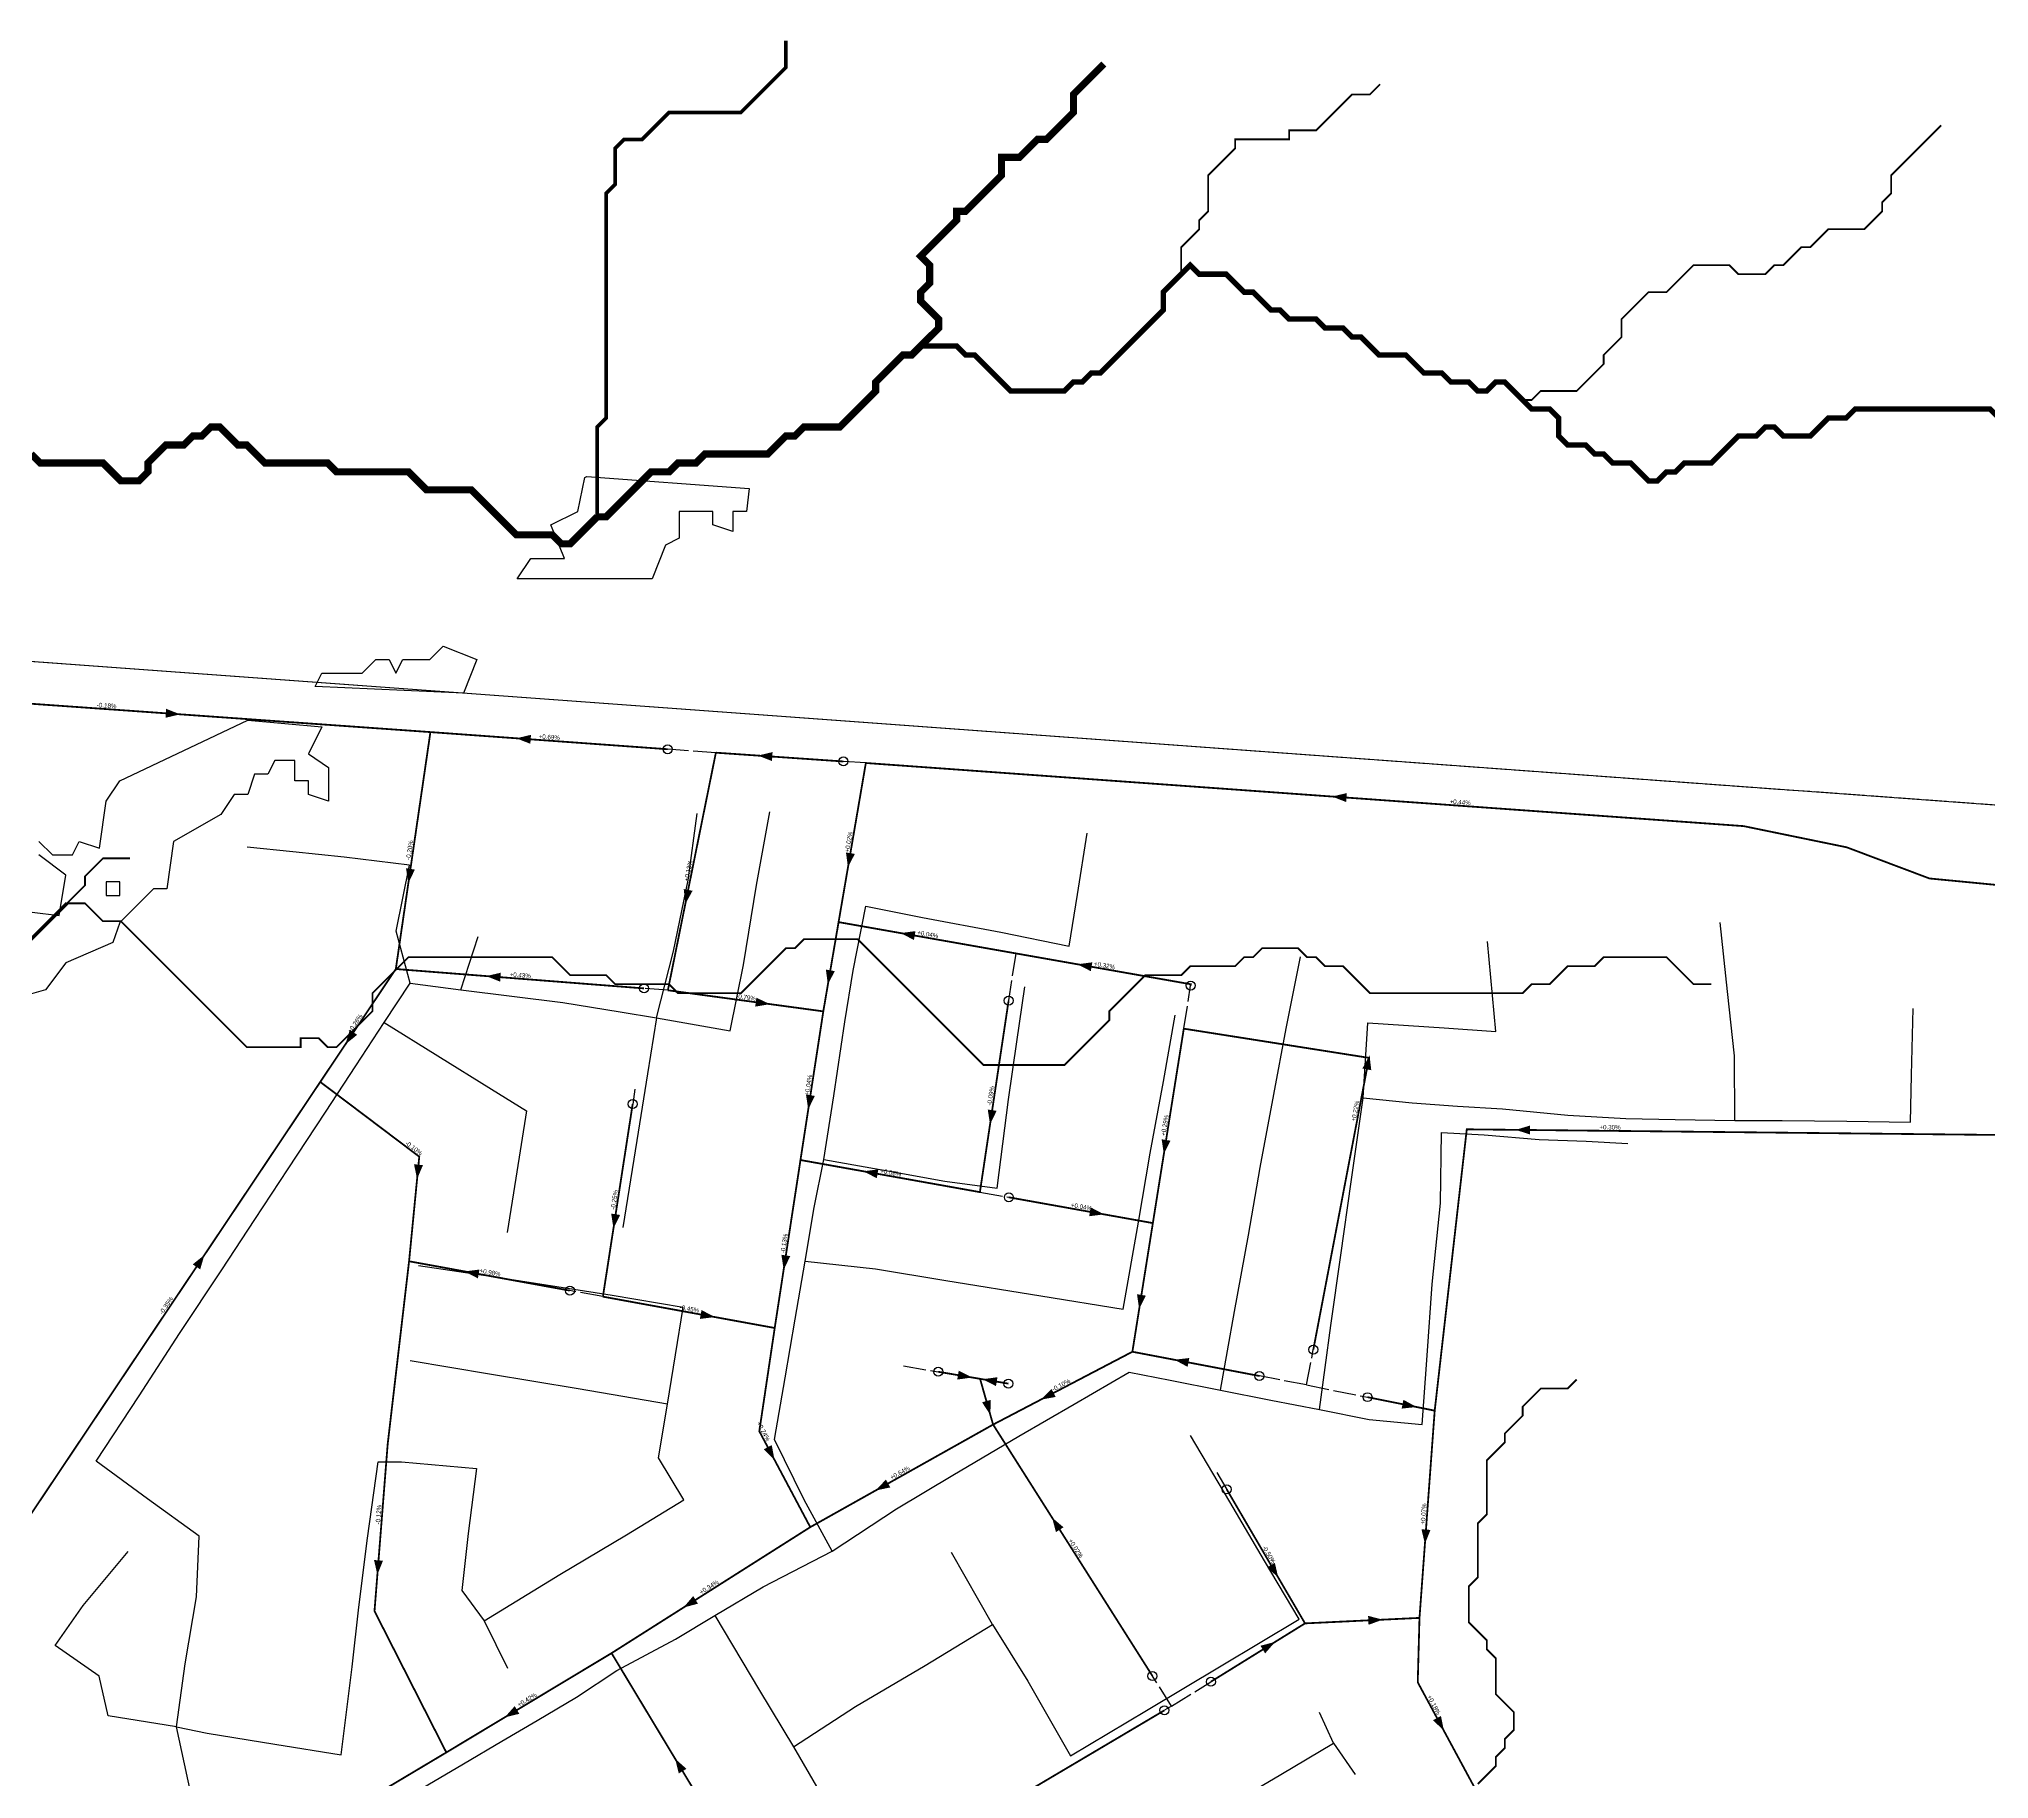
# Model space of a CAD drawing. Header units: metres. Extents: x 442821 to 452274, y 2561971 to 2571293.
# Drawn here: x 446015 to 446883, y 2567151 to 2567925 of the extents above; entities that cross this region are included whole.
import ezdxf
from ezdxf.enums import TextEntityAlignment as Align

# ---------------------------------------------------------------- set-up
doc = ezdxf.new("R2010")
doc.units = ezdxf.units.M
doc.header["$LTSCALE"] = 8
doc.linetypes.add('DASHDOT', pattern=[3.556, 2.54, -0.508, 0, -0.508])
doc.linetypes.add('DASHED', pattern=[1.524, 1.27, -0.254])
for name, color, linetype in [('A_ARROWS', 7, 'Continuous'), ('A_BUILT_2006', 252, 'Continuous'), ('A_CATCHMENTS', 7, 'Continuous'), ('A_ENVELOPE', 3, 'Continuous'), ('A_GRADIENT', 8, 'Continuous'), ('A_HEAD_GAP', 8, 'Continuous'), ('A_HEADS', 8, 'Continuous'), ('A_STREAMS', 5, 'Continuous'), ('A_WADI', 4, 'Continuous')]:
    doc.layers.add(name, color=color, linetype=linetype)

msp = doc.modelspace()

# ---------------------------------------------------------------- linework, layer by layer
at = {"layer": 'A_ARROWS', "color": 2}
for points in [[(446077.72, 2567624.64), (446071.19, 2567623.1), (446071.47, 2567627.09)], [(446227.37, 2567613.97), (446233.9, 2567615.51), (446233.61, 2567611.52)], [(446334.94, 2567606.27), (446341.46, 2567607.83), (446341.19, 2567603.84)], [(446590.57, 2567588.04), (446597.1, 2567589.57), (446596.81, 2567585.58)], [(446179.3, 2567549.48), (446178.25, 2567556.1), (446182.21, 2567555.52)], [(446375.02, 2567556.52), (446374.13, 2567563.16), (446378.08, 2567562.49)], [(446302.6, 2567540.17), (446301.91, 2567546.84), (446305.83, 2567546.05)], [(446398.44, 2567527.25), (446405.09, 2567528.11), (446404.4, 2567524.17)], [(446477.18, 2567513.36), (446483.83, 2567514.22), (446483.13, 2567510.28)], [(446213.95, 2567508.1), (446220.48, 2567509.59), (446220.17, 2567505.6)], [(446366.08, 2567504.34), (446365.19, 2567510.98), (446369.14, 2567510.31)], [(446340.32, 2567495.61), (446333.71, 2567494.49), (446334.25, 2567498.45)], [(446151.31, 2567477.75), (446153.21, 2567484.18), (446156.53, 2567481.96)], [(446607.23, 2567472.85), (446608, 2567466.19), (446604.07, 2567466.94)], [(446357.34, 2567448.72), (446356.33, 2567455.35), (446360.28, 2567454.74)], [(446438.28, 2567442.05), (446437.25, 2567448.68), (446441.2, 2567448.09)], [(446515.64, 2567428.8), (446514.68, 2567435.43), (446518.63, 2567434.8)], [(446672.31, 2567439.64), (446678.74, 2567441.57), (446678.69, 2567437.57)], [(446183.19, 2567417.76), (446181.82, 2567424.32), (446185.81, 2567423.93)], [(446381.9, 2567421.19), (446388.55, 2567422.03), (446387.84, 2567418.09)], [(446270.61, 2567395.72), (446269.61, 2567402.35), (446273.57, 2567401.74)], [(446489.05, 2567402.01), (446482.4, 2567401.17), (446483.1, 2567405.11)], [(446088.52, 2567383.94), (446086.62, 2567377.51), (446083.3, 2567379.73)], [(446346.39, 2567377.38), (446345.39, 2567384.01), (446349.34, 2567383.4)], [(446204.32, 2567376.61), (446210.97, 2567377.43), (446210.26, 2567373.5)], [(446504.67, 2567359.8), (446503.7, 2567366.44), (446507.65, 2567365.81)], [(446315.75, 2567356.28), (446309.1, 2567355.46), (446309.81, 2567359.4)], [(446430.32, 2567329.37), (446423.68, 2567328.46), (446424.34, 2567332.41)], [(446520.33, 2567337.28), (446526.99, 2567338.04), (446526.24, 2567334.12)], [(446434.94, 2567328.59), (446441.58, 2567329.5), (446440.92, 2567325.55)], [(446460.9, 2567319.53), (446465.64, 2567324.27), (446467.5, 2567320.72)], [(446438.41, 2567312.71), (446434.73, 2567318.32), (446438.58, 2567319.41)], [(446628.2, 2567316.24), (446621.53, 2567315.53), (446622.31, 2567319.45)], [(446342.32, 2567292.71), (446337.55, 2567297.42), (446341.08, 2567299.3)], [(446387.31, 2567279.05), (446391.91, 2567283.93), (446393.87, 2567280.44)], [(446465.88, 2567267.01), (446470.99, 2567262.68), (446467.62, 2567260.54)], [(446631.89, 2567255.26), (446630.36, 2567261.79), (446634.35, 2567261.5)], [(446165.51, 2567241.58), (446164.02, 2567248.12), (446168.01, 2567247.8)], [(446566.58, 2567240.31), (446561.63, 2567244.83), (446565.08, 2567246.85)], [(446301.77, 2567226.94), (446306.11, 2567232.06), (446308.25, 2567228.68)], [(446613.08, 2567221.56), (446606.79, 2567219.25), (446606.59, 2567223.25)], [(446565.15, 2567211.62), (446560.76, 2567206.55), (446558.66, 2567209.95)], [(446222.2, 2567178.06), (446226.65, 2567183.07), (446228.71, 2567179.64)], [(446640.32, 2567172.11), (446635.52, 2567176.79), (446639.04, 2567178.69)], [(446298.1, 2567159.6), (446303.11, 2567155.15), (446299.69, 2567153.08)]]:
    msp.add_solid(points, dxfattribs=at)
at = {"layer": 'A_BUILT_2006', "color": 252}
for points in [[(446303.89, 2567550.79), (446307.87, 2567580.55)], [(446334.23, 2567548.63), (446340.29, 2567581.19)], [(446127.89, 2567563.4), (446107.52, 2567565.5)], [(446477.25, 2567544.39), (446481.57, 2567571.67)], [(446150.78, 2567561.05), (446127.89, 2567563.4)], [(446179.85, 2567557.5), (446150.78, 2567561.05)], [(446173.85, 2567528.16), (446179.85, 2567557.5)], [(446297.39, 2567519.23), (446303.89, 2567550.79)], [(446328.51, 2567513.15), (446334.23, 2567548.63)], [(446377.36, 2567510.59), (446382.93, 2567539.26)], [(446382.93, 2567539.26), (446408.24, 2567534.12)], [(446473.47, 2567521.49), (446477.25, 2567544.39)], [(446408.24, 2567534.12), (446443.04, 2567527.61)], [(446766.63, 2567501.26), (446763.31, 2567531.95)], [(446180.08, 2567504.99), (446173.85, 2567528.16)], [(446202.62, 2567502.04), (446210.43, 2567525.74)], [(446443.04, 2567527.61), (446473.47, 2567521.49)], [(446663.48, 2567483.44), (446659.7, 2567523.49)], [(446289.78, 2567489.44), (446297.39, 2567519.23)], [(446322.57, 2567483.77), (446328.51, 2567513.15)], [(446570.13, 2567484.8), (446576.46, 2567516.63)], [(446168.57, 2567487.46), (446180.08, 2567504.99)], [(446180.08, 2567504.99), (446202.62, 2567502.04)], [(446373.58, 2567487.68), (446377.36, 2567510.59)], [(446202.62, 2567502.04), (446248.07, 2567496.39)], [(446248.07, 2567496.39), (446273.59, 2567492.25)], [(446450.19, 2567478.84), (446453.78, 2567503.34)], [(446769.74, 2567472.59), (446766.63, 2567501.26)], [(446155.89, 2567468.14), (446168.57, 2567487.46)], [(446168.57, 2567487.46), (446192.46, 2567472.6)], [(446273.59, 2567492.25), (446289.78, 2567489.44)], [(446289.78, 2567489.44), (446285.8, 2567464.56)], [(446289.78, 2567489.44), (446322.57, 2567483.77)], [(446368.67, 2567454.73), (446373.58, 2567487.68)], [(446515.46, 2567461.14), (446520.68, 2567490.7)], [(446604.36, 2567453.84), (446606.43, 2567487.34)], [(446606.43, 2567487.34), (446640.47, 2567485.01)], [(446848.54, 2567463.99), (446849.31, 2567493.67)], [(446446.42, 2567453.16), (446450.19, 2567478.84)], [(446564.69, 2567455.34), (446570.13, 2567484.8)], [(446640.47, 2567485.01), (446663.48, 2567483.44)], [(446192.46, 2567472.6), (446216.36, 2567457.75)], [(446769.82, 2567443.84), (446769.74, 2567472.59)], [(446142.37, 2567447.56), (446155.89, 2567468.14)], [(446285.8, 2567464.56), (446281.05, 2567434.9)], [(446509.53, 2567429.28), (446515.46, 2567461.14)], [(446848, 2567443.13), (446848.54, 2567463.99)], [(446216.36, 2567457.75), (446231.96, 2567448.05)], [(446364.33, 2567426.41), (446368.67, 2567454.73)], [(446441.47, 2567413.73), (446446.42, 2567453.16)], [(446558.61, 2567422.86), (446564.69, 2567455.34)], [(446599.12, 2567416.48), (446604.36, 2567453.84)], [(446604.36, 2567453.84), (446626.25, 2567451.64)], [(446626.25, 2567451.64), (446646.36, 2567450.17)], [(446125.81, 2567422.33), (446142.37, 2567447.56)], [(446231.96, 2567448.05), (446227.17, 2567418.12)], [(446646.36, 2567450.17), (446666.37, 2567448.94)], [(446666.37, 2567448.94), (446695.53, 2567446.23)], [(446695.53, 2567446.23), (446721.36, 2567444.72)], [(446721.36, 2567444.72), (446743.27, 2567444.29)], [(446743.27, 2567444.29), (446769.82, 2567443.84)], [(446769.82, 2567443.84), (446790.95, 2567443.76)], [(446790.95, 2567443.76), (446819.67, 2567443.44)], [(446819.67, 2567443.44), (446848, 2567443.13)], [(446281.05, 2567434.9), (446274.83, 2567396.09)], [(446638.89, 2567406.99), (446639.27, 2567438.5)], [(446639.27, 2567438.5), (446658.23, 2567437.36)], [(446658.23, 2567437.36), (446682.7, 2567435.41)], [(446682.7, 2567435.41), (446703.72, 2567434.65)], [(446703.72, 2567434.65), (446722.25, 2567433.57)], [(446359.98, 2567405.13), (446364.33, 2567426.41)], [(446364.33, 2567426.41), (446395.98, 2567420.79)], [(446504.44, 2567398.57), (446509.53, 2567429.28)], [(446110.94, 2567399.67), (446125.81, 2567422.33)], [(446227.17, 2567418.12), (446223.28, 2567393.89)], [(446395.98, 2567420.79), (446418.16, 2567416.86)], [(446418.16, 2567416.86), (446441.47, 2567413.73)], [(446553.41, 2567392.69), (446558.61, 2567422.86)], [(446594.46, 2567383.91), (446599.12, 2567416.48)], [(446096.23, 2567377.26), (446110.94, 2567399.67)], [(446356.04, 2567381.22), (446359.98, 2567405.13)], [(446635.16, 2567370.99), (446638.89, 2567406.99)], [(446497.61, 2567359.83), (446504.44, 2567398.57)], [(446547.12, 2567358.83), (446553.41, 2567392.69)], [(446589.93, 2567352.48), (446594.46, 2567383.91)], [(446077.38, 2567348.98), (446096.23, 2567377.26)], [(446219.8, 2567373.79), (446183.87, 2567379.03)], [(446245.42, 2567369.73), (446219.8, 2567373.79)], [(446351.57, 2567355.29), (446356.04, 2567381.22)], [(446356.04, 2567381.22), (446387.26, 2567377.7)], [(446387.26, 2567377.7), (446418.59, 2567372.63)], [(446270.01, 2567365.95), (446245.42, 2567369.73)], [(446301.61, 2567360.49), (446270.01, 2567365.95)], [(446418.59, 2567372.63), (446460.84, 2567365.79)], [(446460.84, 2567365.79), (446497.61, 2567359.83)], [(446632.89, 2567339.1), (446635.16, 2567370.99)], [(446298.21, 2567339.42), (446301.61, 2567360.49)], [(446540.93, 2567323.69), (446547.12, 2567358.83)], [(446059.4, 2567321.17), (446077.38, 2567348.98)], [(446347.06, 2567329.19), (446351.57, 2567355.29)], [(446584.99, 2567315.07), (446589.93, 2567352.48)], [(446294.67, 2567317.47), (446298.21, 2567339.42)], [(446630.63, 2567308.44), (446632.89, 2567339.1)], [(446215.42, 2567330.82), (446180.17, 2567336.78)], [(446254.9, 2567324.4), (446215.42, 2567330.82)], [(446475.67, 2567317.52), (446500.19, 2567331.74)], [(446500.19, 2567331.74), (446518.47, 2567328.13)], [(446294.67, 2567317.47), (446254.9, 2567324.4)], [(446342.32, 2567301.7), (446347.06, 2567329.19)], [(446518.47, 2567328.13), (446540.93, 2567323.69)], [(446540.93, 2567323.69), (446563.29, 2567319.27)], [(446040.24, 2567292.09), (446059.4, 2567321.17)], [(446290.68, 2567293.63), (446294.67, 2567317.47)], [(446451.08, 2567303.25), (446475.67, 2567317.52)], [(446563.29, 2567319.27), (446584.99, 2567315.07)], [(446584.99, 2567315.07), (446607.07, 2567310.62)], [(446607.07, 2567310.62), (446630.63, 2567308.44)], [(446355.51, 2567274.91), (446342.32, 2567301.7)], [(446421.69, 2567285.92), (446451.08, 2567303.25)], [(446545.01, 2567273.98), (446527.57, 2567303.55)], [(446063.18, 2567275.39), (446040.24, 2567292.09)], [(446161.07, 2567257.82), (446165.81, 2567291.81)], [(446165.81, 2567291.81), (446176.21, 2567291.81)], [(446176.21, 2567291.81), (446209.66, 2567288.86)], [(446209.66, 2567288.86), (446206, 2567259.91)], [(446301.93, 2567274.89), (446290.68, 2567293.63)], [(446396.62, 2567270.95), (446421.69, 2567285.92)], [(446086.11, 2567258.68), (446063.18, 2567275.39)], [(446276.42, 2567259.35), (446301.93, 2567274.89)], [(446367.98, 2567252.03), (446355.51, 2567274.91)], [(446367.98, 2567252.03), (446396.62, 2567270.95)], [(446560.42, 2567247.72), (446545.01, 2567273.98)], [(446034.5, 2567227.82), (446054.57, 2567251.92)], [(446085, 2567231.68), (446086.11, 2567258.68)], [(446157.3, 2567227.13), (446161.07, 2567257.82)], [(446206, 2567259.91), (446203.17, 2567234.55)], [(446246.76, 2567241.6), (446276.42, 2567259.35)], [(446337.26, 2567236.1), (446367.98, 2567252.03)], [(446439.42, 2567219.43), (446421.05, 2567251.44)], [(446575.83, 2567221.72), (446560.42, 2567247.72)], [(446203.17, 2567234.55), (446213.06, 2567221.02)], [(446213.06, 2567221.02), (446246.76, 2567241.6)], [(446315.81, 2567223.43), (446337.26, 2567236.1)], [(446022.1, 2567210.07), (446034.5, 2567227.82)], [(446079.94, 2567201.95), (446085, 2567231.68)], [(446154.26, 2567200.51), (446157.3, 2567227.13)], [(446213.06, 2567221.02), (446223.41, 2567200.01)], [(446298.25, 2567212.92), (446315.81, 2567223.43)], [(446315.81, 2567223.43), (446335.58, 2567190.04)], [(446409.33, 2567201.1), (446439.42, 2567219.43)], [(446439.42, 2567219.43), (446455.05, 2567194.24)], [(446541.11, 2567201.01), (446575.83, 2567221.72)], [(446041.61, 2567196.43), (446022.1, 2567210.07)], [(446272.05, 2567198.87), (446298.25, 2567212.92)], [(446076.11, 2567173.87), (446079.94, 2567201.95)], [(446149.36, 2567161.34), (446154.26, 2567200.51)], [(446378.34, 2567182.86), (446409.33, 2567201.1)], [(446507.86, 2567181.18), (446541.11, 2567201.01)], [(446045.63, 2567178.72), (446041.61, 2567196.43)], [(446254.15, 2567187.06), (446272.05, 2567198.87)], [(446455.05, 2567194.24), (446474.07, 2567160.88)], [(446236.64, 2567176.73), (446254.15, 2567187.06)], [(446335.58, 2567190.04), (446350.7, 2567164.88)], [(446350.7, 2567164.88), (446378.34, 2567182.86)], [(446076.11, 2567173.87), (446045.63, 2567178.72)], [(446084.79, 2567133.27), (446076.11, 2567173.87)], [(446076.11, 2567173.87), (446089.76, 2567170.99)], [(446220.91, 2567167.45), (446236.64, 2567176.73)], [(446474.07, 2567160.88), (446507.86, 2567181.18)], [(446591.16, 2567166.64), (446584.99, 2567180.28)], [(446089.76, 2567170.99), (446119.84, 2567166.12)], [(446119.84, 2567166.12), (446149.36, 2567161.34)], [(446203.8, 2567157.36), (446220.91, 2567167.45)], [(446567.68, 2567152.66), (446591.16, 2567166.64)], [(446591.16, 2567166.64), (446600.81, 2567152.64)], [(446182.92, 2567145.04), (446203.8, 2567157.36)], [(446350.7, 2567164.88), (446366.38, 2567138.05)], [(446549.32, 2567141.73), (446567.68, 2567152.66)]]:
    msp.add_lwpolyline(points, dxfattribs=at)
at = {"layer": 'A_CATCHMENTS', "color": 2, "linetype": 'DASHED'}
msp.add_lwpolyline([(445444.13, 2567418.61), (445577.23, 2567680.07), (447477.54, 2567541.02)], dxfattribs=at)
at = {"layer": 'A_ENVELOPE', "color": 3}
msp.add_lwpolyline([(443922.94, 2562555.55), (443114.8, 2564922.91), (443209.88, 2566349.03), (444250.94, 2566757.85), (445002.03, 2567304.52), (445444.13, 2567418.61), (445577.23, 2567680.07), (447477.54, 2567541.02)], dxfattribs=at)
at = {"layer": 'A_HEAD_GAP', "color": 8, "linetype": 'DASHED'}
for points in [[(446316.21, 2567607.56), (446294.72, 2567609.11)], [(446382.98, 2567602.97), (446373.01, 2567603.65)], [(446449.69, 2567518.21), (446446.54, 2567497.17)], [(446524.54, 2567484.69), (446527.59, 2567503.88)], [(446294.84, 2567501.78), (446284.26, 2567502.61)], [(446280.19, 2567457.74), (446279.17, 2567451.13)], [(446433.76, 2567411.91), (446446.64, 2567409.6)], [(446265.92, 2567365.37), (446251.21, 2567368.06)], [(446579.2, 2567326.05), (446582.2, 2567341.78)], [(446399.68, 2567334.54), (446415.2, 2567331.92)], [(446579.2, 2567326.05), (446558.17, 2567330.06)], [(446579.2, 2567326.05), (446606.33, 2567320.62)], [(446539.27, 2567287.05), (446543.65, 2567279.56)], [(446519.09, 2567183.07), (446510.59, 2567196.47)], [(446519.09, 2567183.07), (446536.61, 2567193.93)], [(446519.09, 2567183.07), (446515.92, 2567181.19)]]:
    msp.add_lwpolyline(points, dxfattribs=at)
at = {"layer": 'A_HEADS', "color": 2}
for centre in [(446294.72, 2567609.11), (446373.01, 2567603.65), (446284.26, 2567502.61), (446527.59, 2567503.88), (446446.54, 2567497.17), (446279.17, 2567451.13), (446446.64, 2567409.6), (446251.21, 2567368.06), (446582.2, 2567341.78), (446415.2, 2567331.92), (446558.17, 2567330.06), (446446.47, 2567326.64), (446606.33, 2567320.62), (446543.65, 2567279.56), (446510.59, 2567196.47), (446536.61, 2567193.93), (446515.92, 2567181.19)]:
    msp.add_circle(centre, 2, dxfattribs=at)
at = {"layer": 'A_SECONDARY_MAIN', "color": 2, "linetype": 'DASHDOT', "const_width": 0.8}
for points in [[(445900.63, 2567637.21), (446189.12, 2567616.73)], [(446189.12, 2567616.73), (446173.72, 2567511.24)], [(446294.84, 2567501.78), (446364.04, 2567492.39)], [(446005.62, 2567260.08), (446140.08, 2567460.97)], [(446279.17, 2567451.13), (446265.92, 2567365.37)], [(446510.76, 2567398.12), (446501.65, 2567340.84)], [(446179.62, 2567381.12), (446170.1, 2567299.72), (446164.23, 2567225.36), (446196.21, 2567162.43)], [(446265.92, 2567365.37), (446342.41, 2567351.42)], [(446415.2, 2567331.92), (446433.83, 2567328.78)], [(446606.33, 2567320.62), (446636.24, 2567314.62)], [(446543.65, 2567279.56), (446578.51, 2567219.9)], [(446536.61, 2567193.93), (446578.51, 2567219.9)], [(446578.51, 2567219.9), (446629.47, 2567222.34)]]:
    msp.add_lwpolyline(points, dxfattribs=at)
at = {"layer": 'A_SECONDARY_MAIN', "color": 2, "linetype": 'DASHED', "const_width": 0.8}
for points in [[(446316.21, 2567607.56), (446294.84, 2567501.78)], [(446382.98, 2567602.97), (446370.84, 2567532.12)], [(446370.84, 2567532.12), (446364.04, 2567492.39)], [(446449.69, 2567518.21), (446370.84, 2567532.12)], [(446173.72, 2567511.24), (446140.08, 2567460.97)], [(446364.04, 2567492.39), (446353.88, 2567426.2)], [(446524.54, 2567484.69), (446510.76, 2567398.12)], [(446140.08, 2567460.97), (446184.16, 2567427.69), (446179.62, 2567381.12)], [(446904.09, 2567437.18), (446650.52, 2567439.87), (446636.24, 2567314.62)], [(446353.88, 2567426.2), (446342.41, 2567351.42)], [(446433.76, 2567411.91), (446353.88, 2567426.2)], [(446342.41, 2567351.42), (446335.55, 2567305.44), (446358.24, 2567262.75)], [(446501.65, 2567340.84), (446439.64, 2567308.41)], [(446433.83, 2567328.78), (446439.64, 2567308.41)], [(446636.24, 2567314.62), (446629.47, 2567222.34)], [(446358.24, 2567262.75), (446269.76, 2567206.64)], [(446629.47, 2567222.34), (446628.69, 2567193.66), (446653.99, 2567146.78)], [(446269.76, 2567206.64), (446196.21, 2567162.43)], [(446345.77, 2567080.46), (446269.76, 2567206.64)]]:
    msp.add_lwpolyline(points, dxfattribs=at)
at = {"layer": 'A_SECONDARY_MAIN', "color": 2, "const_width": 0.8}
for points in [[(446446.47, 2567326.64), (446433.83, 2567328.78)], [(446439.64, 2567308.41), (446358.24, 2567262.75)], [(446196.21, 2567162.43), (446148.44, 2567133.95)]]:
    msp.add_lwpolyline(points, dxfattribs=at)
at = {"layer": 'A_SECONDARY_MAIN_BRANCH', "color": 2, "const_width": 0.8}
for points in [[(446294.72, 2567609.11), (446189.12, 2567616.73)], [(446251.21, 2567368.06), (446179.62, 2567381.12)], [(446558.17, 2567330.06), (446501.65, 2567340.84)], [(446515.92, 2567181.19), (446345.77, 2567080.46)]]:
    msp.add_lwpolyline(points, dxfattribs=at)
at = {"layer": 'A_SECONDARY_MAIN_BRANCH', "color": 2, "linetype": 'DASHED', "const_width": 0.8}
for points in [[(446373.01, 2567603.65), (446316.21, 2567607.56)], [(446908.56, 2567546.53), (446856.51, 2567551.56), (446819.69, 2567565.43), (446773.77, 2567574.87), (446581.02, 2567588.72), (446382.98, 2567602.97)], [(446527.59, 2567503.88), (446527.68, 2567504.45), (446449.69, 2567518.21)], [(446284.26, 2567502.61), (446173.72, 2567511.24)], [(446446.54, 2567497.17), (446433.76, 2567411.91)], [(446582.2, 2567341.78), (446607.01, 2567471.68), (446524.54, 2567484.69)], [(446446.64, 2567409.6), (446510.76, 2567398.12)], [(446510.59, 2567196.47), (446439.64, 2567308.41)]]:
    msp.add_lwpolyline(points, dxfattribs=at)
at = {"layer": 'A_STREAMS', "color": 5}
for points, const_width in [([(446347.39, 2567924.52), (446347.39, 2567920.64), (446347.39, 2567916.64), (446347.39, 2567912.64), (446343.39, 2567908.64), (446339.38, 2567904.64), (446335.38, 2567900.64), (446331.38, 2567896.64), (446327.38, 2567892.63), (446323.38, 2567892.63), (446319.38, 2567892.63), (446315.38, 2567892.63), (446311.38, 2567892.63), (446307.38, 2567892.63), (446303.38, 2567892.63), (446299.38, 2567892.63), (446295.38, 2567892.63), (446291.38, 2567888.63), (446287.38, 2567884.63), (446283.38, 2567880.63), (446279.38, 2567880.63), (446275.38, 2567880.63), (446271.38, 2567876.63), (446271.38, 2567872.63), (446271.38, 2567868.63), (446271.38, 2567864.62), (446271.38, 2567860.62), (446267.37, 2567856.62), (446267.37, 2567852.62), (446267.37, 2567848.62), (446267.37, 2567844.62), (446267.37, 2567840.62), (446267.37, 2567836.62), (446267.37, 2567832.61), (446267.37, 2567828.61), (446267.37, 2567824.61), (446267.37, 2567820.61), (446267.37, 2567816.61), (446267.37, 2567812.61), (446267.37, 2567808.61), (446267.37, 2567804.6), (446267.37, 2567800.6), (446267.37, 2567796.6), (446267.37, 2567792.6), (446267.37, 2567788.6), (446267.37, 2567784.6), (446267.37, 2567780.6), (446267.37, 2567776.59), (446267.37, 2567772.59), (446267.37, 2567768.59), (446267.37, 2567764.59), (446267.37, 2567760.59), (446267.37, 2567756.59), (446263.37, 2567752.59), (446263.37, 2567748.58), (446263.37, 2567744.58), (446263.37, 2567740.58), (446263.37, 2567736.58), (446263.37, 2567732.58), (446263.37, 2567728.58), (446263.37, 2567724.58), (446263.37, 2567720.57), (446263.37, 2567716.57), (446263.37, 2567712.57)], 1.6), ([(446488.93, 2567914.16), (446487.4, 2567912.64), (446483.4, 2567908.64), (446479.4, 2567904.64), (446475.4, 2567900.64), (446475.4, 2567896.64), (446475.4, 2567892.63), (446471.4, 2567888.63), (446467.4, 2567884.63), (446463.4, 2567880.63), (446459.4, 2567880.63), (446455.4, 2567876.63), (446451.4, 2567872.63), (446447.4, 2567872.63), (446443.4, 2567872.63), (446443.4, 2567868.63), (446443.4, 2567864.62), (446439.4, 2567860.62), (446435.4, 2567856.62), (446431.4, 2567852.62), (446427.4, 2567848.62), (446423.4, 2567848.62), (446423.4, 2567844.62), (446419.4, 2567840.62), (446415.4, 2567836.62), (446411.39, 2567832.61), (446407.39, 2567828.61), (446411.39, 2567824.61), (446411.39, 2567820.61), (446411.39, 2567816.61), (446407.39, 2567812.61), (446407.39, 2567808.61), (446411.39, 2567804.6), (446415.4, 2567800.6), (446415.4, 2567796.6), (446411.39, 2567792.6), (446407.39, 2567788.6)], 3.2), ([(446611.94, 2567905.16), (446611.42, 2567904.64), (446607.42, 2567900.64), (446603.42, 2567900.64), (446599.42, 2567900.64), (446595.42, 2567896.64), (446591.42, 2567892.63), (446587.42, 2567888.63), (446583.42, 2567884.63), (446579.42, 2567884.63), (446575.42, 2567884.63), (446571.42, 2567884.63), (446571.42, 2567880.63), (446567.42, 2567880.63), (446563.42, 2567880.63), (446559.41, 2567880.63), (446555.41, 2567880.63), (446551.41, 2567880.63), (446547.41, 2567880.63), (446547.41, 2567876.63), (446543.41, 2567872.63), (446539.41, 2567868.63), (446535.41, 2567864.62), (446535.41, 2567860.62), (446535.41, 2567856.62), (446535.41, 2567852.62), (446535.41, 2567848.62), (446531.41, 2567844.62), (446531.41, 2567840.62), (446527.41, 2567836.62), (446523.41, 2567832.61), (446523.41, 2567828.61), (446523.41, 2567824.61), (446523.41, 2567820.61)], 0.8), ([(446861.71, 2567886.89), (446859.46, 2567884.63), (446855.46, 2567880.63), (446851.46, 2567876.63), (446847.45, 2567872.63), (446843.45, 2567868.63), (446839.45, 2567864.62), (446839.45, 2567860.62), (446839.45, 2567856.62), (446835.45, 2567852.62), (446835.45, 2567848.62), (446831.45, 2567844.62), (446827.45, 2567840.62), (446823.45, 2567840.62), (446819.45, 2567840.62), (446815.45, 2567840.62), (446811.45, 2567840.62), (446807.45, 2567836.62), (446803.45, 2567832.61), (446799.45, 2567832.61), (446795.45, 2567828.61), (446791.45, 2567824.61), (446787.45, 2567824.61), (446783.45, 2567820.61), (446779.45, 2567820.61), (446775.44, 2567820.61), (446771.44, 2567820.61), (446767.44, 2567824.61), (446763.44, 2567824.61), (446759.44, 2567824.61), (446755.44, 2567824.61), (446751.44, 2567824.61), (446747.44, 2567820.61), (446743.44, 2567816.61), (446739.44, 2567812.61), (446735.44, 2567812.61), (446731.44, 2567812.61), (446727.44, 2567808.61), (446723.44, 2567804.6), (446719.44, 2567800.6), (446719.44, 2567796.6), (446719.44, 2567792.6), (446715.44, 2567788.6), (446711.44, 2567784.6), (446711.44, 2567780.6), (446707.44, 2567776.59), (446703.43, 2567772.59), (446699.43, 2567768.59), (446695.43, 2567768.59), (446691.43, 2567768.59), (446687.43, 2567768.59), (446683.43, 2567768.59), (446679.43, 2567764.59), (446675.43, 2567764.59)], 0.8), ([(446675.43, 2567764.59), (446671.43, 2567768.59), (446667.43, 2567772.59), (446663.43, 2567772.59), (446659.43, 2567768.59), (446655.43, 2567768.59), (446651.43, 2567772.59), (446647.43, 2567772.59), (446643.43, 2567772.59), (446639.43, 2567776.59), (446635.43, 2567776.59), (446631.42, 2567776.59), (446627.42, 2567780.6), (446623.42, 2567784.6), (446619.42, 2567784.6), (446615.42, 2567784.6), (446611.42, 2567784.6), (446607.42, 2567788.6), (446603.42, 2567792.6), (446599.42, 2567792.6), (446595.42, 2567796.6), (446591.42, 2567796.6), (446587.42, 2567796.6), (446583.42, 2567800.6), (446579.42, 2567800.6), (446575.42, 2567800.6), (446571.42, 2567800.6), (446567.42, 2567804.6), (446563.42, 2567804.6), (446559.41, 2567808.61), (446555.41, 2567812.61), (446551.41, 2567812.61), (446547.41, 2567816.61), (446543.41, 2567820.61), (446539.41, 2567820.61), (446535.41, 2567820.61), (446531.41, 2567820.61), (446527.41, 2567824.61), (446523.41, 2567820.61)], 2.4), ([(446523.41, 2567820.61), (446519.41, 2567816.61), (446515.41, 2567812.61), (446515.41, 2567808.61), (446515.41, 2567804.6), (446511.41, 2567800.6), (446507.41, 2567796.6), (446503.41, 2567792.6), (446499.41, 2567788.6), (446495.41, 2567784.6), (446491.41, 2567780.6), (446487.4, 2567776.59), (446483.4, 2567776.59), (446479.4, 2567772.59), (446475.4, 2567772.59), (446471.4, 2567768.59), (446467.4, 2567768.59), (446463.4, 2567768.59), (446459.4, 2567768.59), (446455.4, 2567768.59), (446451.4, 2567768.59), (446447.4, 2567768.59), (446443.4, 2567772.59), (446439.4, 2567776.59), (446435.4, 2567780.6), (446431.4, 2567784.6), (446427.4, 2567784.6), (446423.4, 2567788.6), (446419.4, 2567788.6), (446415.4, 2567788.6), (446411.39, 2567788.6), (446407.39, 2567788.6)], 2.4), ([(446407.39, 2567788.6), (446403.39, 2567784.6), (446399.39, 2567784.6), (446395.39, 2567780.6), (446391.39, 2567776.59), (446387.39, 2567772.59), (446387.39, 2567768.59), (446383.39, 2567764.59), (446379.39, 2567760.59), (446375.39, 2567756.59), (446371.39, 2567752.59), (446367.39, 2567752.59), (446363.39, 2567752.59), (446359.39, 2567752.59), (446355.39, 2567752.59), (446351.39, 2567748.58), (446347.39, 2567748.58), (446343.39, 2567744.58), (446339.38, 2567740.58), (446335.38, 2567740.58), (446331.38, 2567740.58), (446327.38, 2567740.58), (446323.38, 2567740.58), (446319.38, 2567740.58), (446315.38, 2567740.58), (446311.38, 2567740.58), (446307.38, 2567736.58), (446303.38, 2567736.58), (446299.38, 2567736.58), (446295.38, 2567732.58), (446291.38, 2567732.58), (446287.38, 2567732.58), (446283.38, 2567728.58), (446279.38, 2567724.58), (446275.38, 2567720.57), (446271.38, 2567716.57), (446267.37, 2567712.57), (446263.37, 2567712.57)], 3.2), ([(446887.46, 2567756.59), (446883.46, 2567760.59), (446879.46, 2567760.59), (446875.46, 2567760.59), (446871.46, 2567760.59), (446867.46, 2567760.59), (446863.46, 2567760.59), (446859.46, 2567760.59), (446855.46, 2567760.59), (446851.46, 2567760.59), (446847.45, 2567760.59), (446843.45, 2567760.59), (446839.45, 2567760.59), (446835.45, 2567760.59), (446831.45, 2567760.59), (446827.45, 2567760.59), (446823.45, 2567760.59), (446819.45, 2567756.59), (446815.45, 2567756.59), (446811.45, 2567756.59), (446807.45, 2567752.59), (446803.45, 2567748.58), (446799.45, 2567748.58), (446795.45, 2567748.58), (446791.45, 2567748.58), (446787.45, 2567752.59), (446783.45, 2567752.59), (446779.45, 2567748.58), (446775.44, 2567748.58), (446771.44, 2567748.58), (446767.44, 2567744.58), (446763.44, 2567740.58), (446759.44, 2567736.58), (446755.44, 2567736.58), (446751.44, 2567736.58), (446747.44, 2567736.58), (446743.44, 2567732.58), (446739.44, 2567732.58), (446735.44, 2567728.58), (446731.44, 2567728.58), (446727.44, 2567732.58), (446723.44, 2567736.58), (446719.44, 2567736.58), (446715.44, 2567736.58), (446711.44, 2567740.58), (446707.44, 2567740.58), (446703.43, 2567744.58), (446699.43, 2567744.58), (446695.43, 2567744.58), (446691.43, 2567748.58), (446691.43, 2567752.59), (446691.43, 2567756.59), (446687.43, 2567760.59), (446683.43, 2567760.59), (446679.43, 2567760.59), (446675.43, 2567764.59)], 2.4), ([(446263.37, 2567712.57), (446259.37, 2567708.57), (446255.37, 2567704.57), (446251.37, 2567700.57), (446247.37, 2567700.57), (446243.37, 2567704.57), (446239.37, 2567704.57), (446235.37, 2567704.57), (446231.37, 2567704.57), (446227.37, 2567704.57), (446223.37, 2567708.57), (446219.37, 2567712.57), (446215.37, 2567716.57), (446211.37, 2567720.57), (446207.37, 2567724.58), (446203.37, 2567724.58), (446199.37, 2567724.58), (446195.36, 2567724.58), (446191.36, 2567724.58), (446187.36, 2567724.58), (446183.36, 2567728.58), (446179.36, 2567732.58), (446175.36, 2567732.58), (446171.36, 2567732.58), (446167.36, 2567732.58), (446163.36, 2567732.58), (446159.36, 2567732.58), (446155.36, 2567732.58), (446151.36, 2567732.58), (446147.36, 2567732.58), (446143.36, 2567736.58), (446139.36, 2567736.58), (446135.36, 2567736.58), (446131.36, 2567736.58), (446127.36, 2567736.58), (446123.35, 2567736.58), (446119.35, 2567736.58), (446115.35, 2567736.58), (446111.35, 2567740.58), (446107.35, 2567744.58), (446103.35, 2567744.58), (446099.35, 2567748.58), (446095.35, 2567752.59), (446091.35, 2567752.59), (446087.35, 2567748.58), (446083.35, 2567748.58), (446079.35, 2567744.58), (446075.35, 2567744.58), (446071.35, 2567744.58), (446067.35, 2567740.58), (446063.35, 2567736.58), (446063.35, 2567732.58), (446059.35, 2567728.58), (446055.35, 2567728.58), (446051.34, 2567728.58), (446047.34, 2567732.58), (446043.34, 2567736.58), (446039.34, 2567736.58), (446035.34, 2567736.58), (446031.34, 2567736.58), (446027.34, 2567736.58), (446023.34, 2567736.58), (446019.34, 2567736.58), (446015.34, 2567736.58), (446011.34, 2567740.58)], 3.2), ([(446055.35, 2567560.52), (446051.34, 2567560.52), (446047.34, 2567560.52), (446043.34, 2567560.52), (446039.34, 2567556.52), (446035.34, 2567552.52), (446035.34, 2567548.51), (446031.34, 2567544.51), (446027.34, 2567540.51)], 0.8), ([(446027.34, 2567540.51), (446023.34, 2567536.51), (446019.34, 2567532.51), (446015.34, 2567528.51), (446011.34, 2567524.51), (446007.34, 2567524.51), (446003.34, 2567520.5), (445999.34, 2567516.5), (445995.34, 2567516.5), (445991.34, 2567512.5), (445987.34, 2567512.5), (445983.34, 2567512.5), (445979.33, 2567512.5), (445975.33, 2567508.5)], 1.6), ([(446759.44, 2567504.5), (446755.44, 2567504.5), (446751.44, 2567504.5), (446747.44, 2567508.5), (446743.44, 2567512.5), (446739.44, 2567516.5), (446735.44, 2567516.5), (446731.44, 2567516.5), (446727.44, 2567516.5), (446723.44, 2567516.5), (446719.44, 2567516.5), (446715.44, 2567516.5), (446711.44, 2567516.5), (446707.44, 2567512.5), (446703.43, 2567512.5), (446699.43, 2567512.5), (446695.43, 2567512.5), (446691.43, 2567508.5), (446687.43, 2567504.5), (446683.43, 2567504.5), (446679.43, 2567504.5), (446675.43, 2567500.5), (446671.43, 2567500.5), (446667.43, 2567500.5), (446663.43, 2567500.5), (446659.43, 2567500.5), (446655.43, 2567500.5), (446651.43, 2567500.5), (446647.43, 2567500.5), (446643.43, 2567500.5), (446639.43, 2567500.5), (446635.43, 2567500.5), (446631.42, 2567500.5), (446627.42, 2567500.5), (446623.42, 2567500.5), (446619.42, 2567500.5), (446615.42, 2567500.5), (446611.42, 2567500.5), (446607.42, 2567500.5), (446603.42, 2567504.5), (446599.42, 2567508.5), (446595.42, 2567512.5), (446591.42, 2567512.5), (446587.42, 2567512.5), (446583.42, 2567516.5), (446579.42, 2567516.5), (446575.42, 2567520.5), (446571.42, 2567520.5), (446567.42, 2567520.5), (446563.42, 2567520.5), (446559.41, 2567520.5), (446555.41, 2567516.5), (446551.41, 2567516.5), (446547.41, 2567512.5), (446543.41, 2567512.5), (446539.41, 2567512.5), (446535.41, 2567512.5), (446531.41, 2567512.5), (446527.41, 2567512.5), (446523.41, 2567508.5), (446519.41, 2567508.5), (446515.41, 2567508.5), (446511.41, 2567508.5), (446507.41, 2567508.5), (446503.41, 2567504.5), (446499.41, 2567500.5), (446495.41, 2567496.5), (446491.41, 2567492.5), (446491.41, 2567488.49), (446487.4, 2567484.49), (446483.4, 2567480.49), (446479.4, 2567476.49), (446475.4, 2567472.49), (446471.4, 2567468.49), (446467.4, 2567468.49), (446463.4, 2567468.49), (446459.4, 2567468.49), (446455.4, 2567468.49), (446451.4, 2567468.49), (446447.4, 2567468.49), (446443.4, 2567468.49), (446439.4, 2567468.49), (446435.4, 2567468.49), (446431.4, 2567472.49), (446427.4, 2567476.49), (446423.4, 2567480.49), (446419.4, 2567484.49), (446415.4, 2567488.49), (446411.39, 2567492.5), (446407.39, 2567496.5), (446403.39, 2567500.5), (446399.39, 2567504.5), (446395.39, 2567508.5), (446391.39, 2567512.5), (446387.39, 2567516.5), (446383.39, 2567520.5), (446379.39, 2567524.51), (446375.39, 2567524.51), (446371.39, 2567524.51), (446367.39, 2567524.51), (446363.39, 2567524.51), (446359.39, 2567524.51), (446355.39, 2567524.51), (446351.39, 2567520.5), (446347.39, 2567520.5), (446343.39, 2567516.5), (446339.38, 2567512.5), (446335.38, 2567508.5), (446331.38, 2567504.5), (446327.38, 2567500.5), (446323.38, 2567500.5), (446319.38, 2567500.5), (446315.38, 2567500.5), (446311.38, 2567500.5), (446307.38, 2567500.5), (446303.38, 2567500.5), (446299.38, 2567500.5), (446295.38, 2567504.5), (446291.38, 2567504.5), (446287.38, 2567504.5), (446283.38, 2567504.5), (446279.38, 2567504.5), (446275.38, 2567504.5), (446271.38, 2567504.5), (446267.37, 2567508.5), (446263.37, 2567508.5), (446259.37, 2567508.5), (446255.37, 2567508.5), (446251.37, 2567508.5), (446247.37, 2567512.5), (446243.37, 2567516.5), (446239.37, 2567516.5), (446235.37, 2567516.5), (446231.37, 2567516.5), (446227.37, 2567516.5), (446223.37, 2567516.5), (446219.37, 2567516.5), (446215.37, 2567516.5), (446211.37, 2567516.5), (446207.37, 2567516.5), (446203.37, 2567516.5), (446199.37, 2567516.5), (446195.36, 2567516.5), (446191.36, 2567516.5), (446187.36, 2567516.5), (446183.36, 2567516.5), (446179.36, 2567516.5), (446175.36, 2567512.5), (446171.36, 2567508.5), (446167.36, 2567504.5), (446163.36, 2567500.5), (446163.36, 2567496.5), (446163.36, 2567492.5), (446159.36, 2567488.49), (446155.36, 2567484.49), (446151.36, 2567480.49), (446147.36, 2567476.49), (446143.36, 2567476.49), (446139.36, 2567480.49), (446135.36, 2567480.49), (446131.36, 2567480.49), (446131.36, 2567476.49), (446127.36, 2567476.49), (446123.35, 2567476.49), (446119.35, 2567476.49), (446115.35, 2567476.49), (446111.35, 2567476.49), (446107.35, 2567476.49), (446103.35, 2567480.49), (446099.35, 2567484.49), (446095.35, 2567488.49), (446091.35, 2567492.5), (446087.35, 2567496.5), (446083.35, 2567500.5), (446079.35, 2567504.5), (446075.35, 2567508.5), (446071.35, 2567512.5), (446067.35, 2567516.5), (446063.35, 2567520.5), (446059.35, 2567524.51), (446055.35, 2567528.51), (446051.34, 2567532.51), (446047.34, 2567532.51), (446043.34, 2567532.51), (446039.34, 2567536.51), (446035.34, 2567540.51), (446031.34, 2567540.51), (446027.34, 2567540.51)], 0.8), ([(446699.43, 2567328.44), (446695.43, 2567324.44), (446691.43, 2567324.44), (446687.43, 2567324.44), (446683.43, 2567324.44), (446679.43, 2567320.44), (446675.43, 2567316.43), (446675.43, 2567312.43), (446671.43, 2567308.43), (446667.43, 2567304.43), (446667.43, 2567300.43), (446663.43, 2567296.43), (446659.43, 2567292.43), (446659.43, 2567288.42), (446659.43, 2567284.42), (446659.43, 2567280.42), (446659.43, 2567276.42), (446659.43, 2567272.42), (446659.43, 2567268.42), (446655.43, 2567264.42), (446655.43, 2567260.41), (446655.43, 2567256.41), (446655.43, 2567252.41), (446655.43, 2567248.41), (446655.43, 2567244.41), (446655.43, 2567240.41), (446651.43, 2567236.41), (446651.43, 2567232.4), (446651.43, 2567228.4), (446651.43, 2567224.4), (446651.43, 2567220.4), (446655.43, 2567216.4), (446659.43, 2567212.4), (446659.43, 2567208.4), (446663.43, 2567204.39), (446663.43, 2567200.39), (446663.43, 2567196.39), (446663.43, 2567192.39), (446663.43, 2567188.39), (446667.43, 2567184.39), (446671.43, 2567180.39), (446671.43, 2567176.38), (446671.43, 2567172.38), (446667.43, 2567168.38), (446667.43, 2567164.38), (446663.43, 2567160.38), (446663.43, 2567156.38), (446659.43, 2567152.38), (446655.43, 2567148.38)], 0.8)]:
    msp.add_lwpolyline(points, dxfattribs=dict(at, const_width=const_width))
at = {"layer": 'A_WADI', "color": 4}
for points in [[(446329.8, 2567715.01), (446323.8, 2567715.01), (446323.8, 2567706.01), (446314.8, 2567709.01), (446314.8, 2567715.01), (446299.8, 2567715.01), (446299.8, 2567703.01), (446293.8, 2567700.01), (446287.8, 2567685.01), (446227.8, 2567685.01), (446233.8, 2567694.01), (446248.8, 2567694.01), (446242.8, 2567709.01), (446254.8, 2567715.01), (446257.8, 2567730.01), (446258.72, 2567730.47), (446331.07, 2567725.18), (446329.8, 2567715.01)], [(446209.8, 2567649.01), (446203.8, 2567634.01), (446137.8, 2567637.01), (446140.8, 2567643.01), (446158.8, 2567643.01), (446164.8, 2567649.01), (446170.8, 2567649.01), (446173.8, 2567643.01), (446176.8, 2567649.01), (446188.8, 2567649.01), (446194.8, 2567655.01), (446209.8, 2567649.01)], [(446044.8, 2567544.01), (446050.8, 2567544.01), (446050.8, 2567550.01), (446044.8, 2567550.01), (446044.8, 2567544.01)]]:
    msp.add_lwpolyline(points, close=True, dxfattribs=at)
for points in [[(446014.8, 2567568.01), (446020.8, 2567562.01), (446029.8, 2567562.01), (446032.8, 2567568.01), (446041.8, 2567565.01), (446044.8, 2567586.01), (446050.8, 2567595.01), (446107.8, 2567622.01), (446140.8, 2567619.01), (446140.8, 2567619.01), (446134.8, 2567607.01), (446143.8, 2567601.01), (446143.8, 2567586.01), (446134.8, 2567589.01), (446134.8, 2567595.01), (446128.8, 2567595.01), (446128.8, 2567604.01), (446119.8, 2567604.01), (446116.8, 2567598.01), (446110.8, 2567598.01), (446107.8, 2567589.01), (446101.8, 2567589.01), (446095.8, 2567580.01), (446074.8, 2567568.01), (446071.8, 2567547.01), (446065.8, 2567547.01), (446050.8, 2567532.01), (446047.8, 2567523.01), (446026.8, 2567514.01), (446017.8, 2567502.01), (445996.8, 2567496.01)], [(445999.8, 2567538.01), (446023.8, 2567535.01), (446026.8, 2567553.01), (446014.8, 2567562.01)]]:
    msp.add_lwpolyline(points, dxfattribs=at)

# ---------------------------------------------------------------- texts
at = {"layer": 'A_GRADIENT', "color": 2}
for s, rotation, p in [('-0.18%', -4.06034, (446044.88, 2567626.97)), ('+0.69%', 355.87356, (446241.92, 2567612.92)), ('+0.44%', 355.88801, (446647.46, 2567583.95)), ('-0.20%', 81.6946, (446181.42, 2567563.98)), ('+0.02%', 80.27702, (446376.91, 2567567.54)), ('+0.13%', 78.58139, (446305.53, 2567554.67)), ('+0.04%', 349.99342, (446410.27, 2567525.17)), ('+0.32%', 349.99342, (446488.97, 2567511.28)), ('+0.43%', 355.53646, (446228.99, 2567506.92)), ('-0.79%', -7.73135, (446329.44, 2567497.08)), ('+0.26%', 56.2045, (446156.9, 2567486.1)), ('+0.04%', 81.27954, (446358.96, 2567459.29)), ('-0.09%', 81.47772, (446440.15, 2567454.54)), ('+0.22%', 79.18841, (446602.44, 2567447.73)), ('+0.29%', 80.95855, (446517.65, 2567441.4)), ('+0.30%', 359.39226, (446714.28, 2567439.2)), ('-0.10%', -37.04961, (446180.79, 2567430.23)), ('+0.08%', 349.85302, (446393.82, 2567419.05)), ('-0.25%', 81.21706, (446272.55, 2567408.25)), ('+0.04%', -10.14698, (446478.7, 2567403.86)), ('-0.13%', 81.27954, (446348.15, 2567388.81)), ('+0.98%', 349.65859, (446215.41, 2567374.59)), ('-0.35%', 56.2045, (446072.85, 2567360.53)), ('-0.45%', -10.34141, (446304.17, 2567358.39)), ('-0.10%', 27.60841, (446470.64, 2567324.62)), ('+0.24%', -62.01897, (446335.99, 2567304.62)), ('+0.64%', 29.2911, (446398.94, 2567285.58)), ('-0.12%', 85.48821, (446167.61, 2567268.21)), ('+0.07%', 85.80822, (446632.85, 2567268.48)), ('+0.02%', 302.36837, (446475.12, 2567252.44)), ('-0.50%', -59.69929, (446561.08, 2567249.73)), ('+0.34%', 32.37968, (446314, 2567234.69)), ('+0.42%', 31.00621, (446232.98, 2567184.54)), ('+0.18%', -61.64214, (446634.52, 2567182.85))]:
    msp.add_text(s, height=2, rotation=rotation, dxfattribs=at).set_placement(p, align=Align.BOTTOM_CENTER)

doc.saveas('drawing.dxf')
